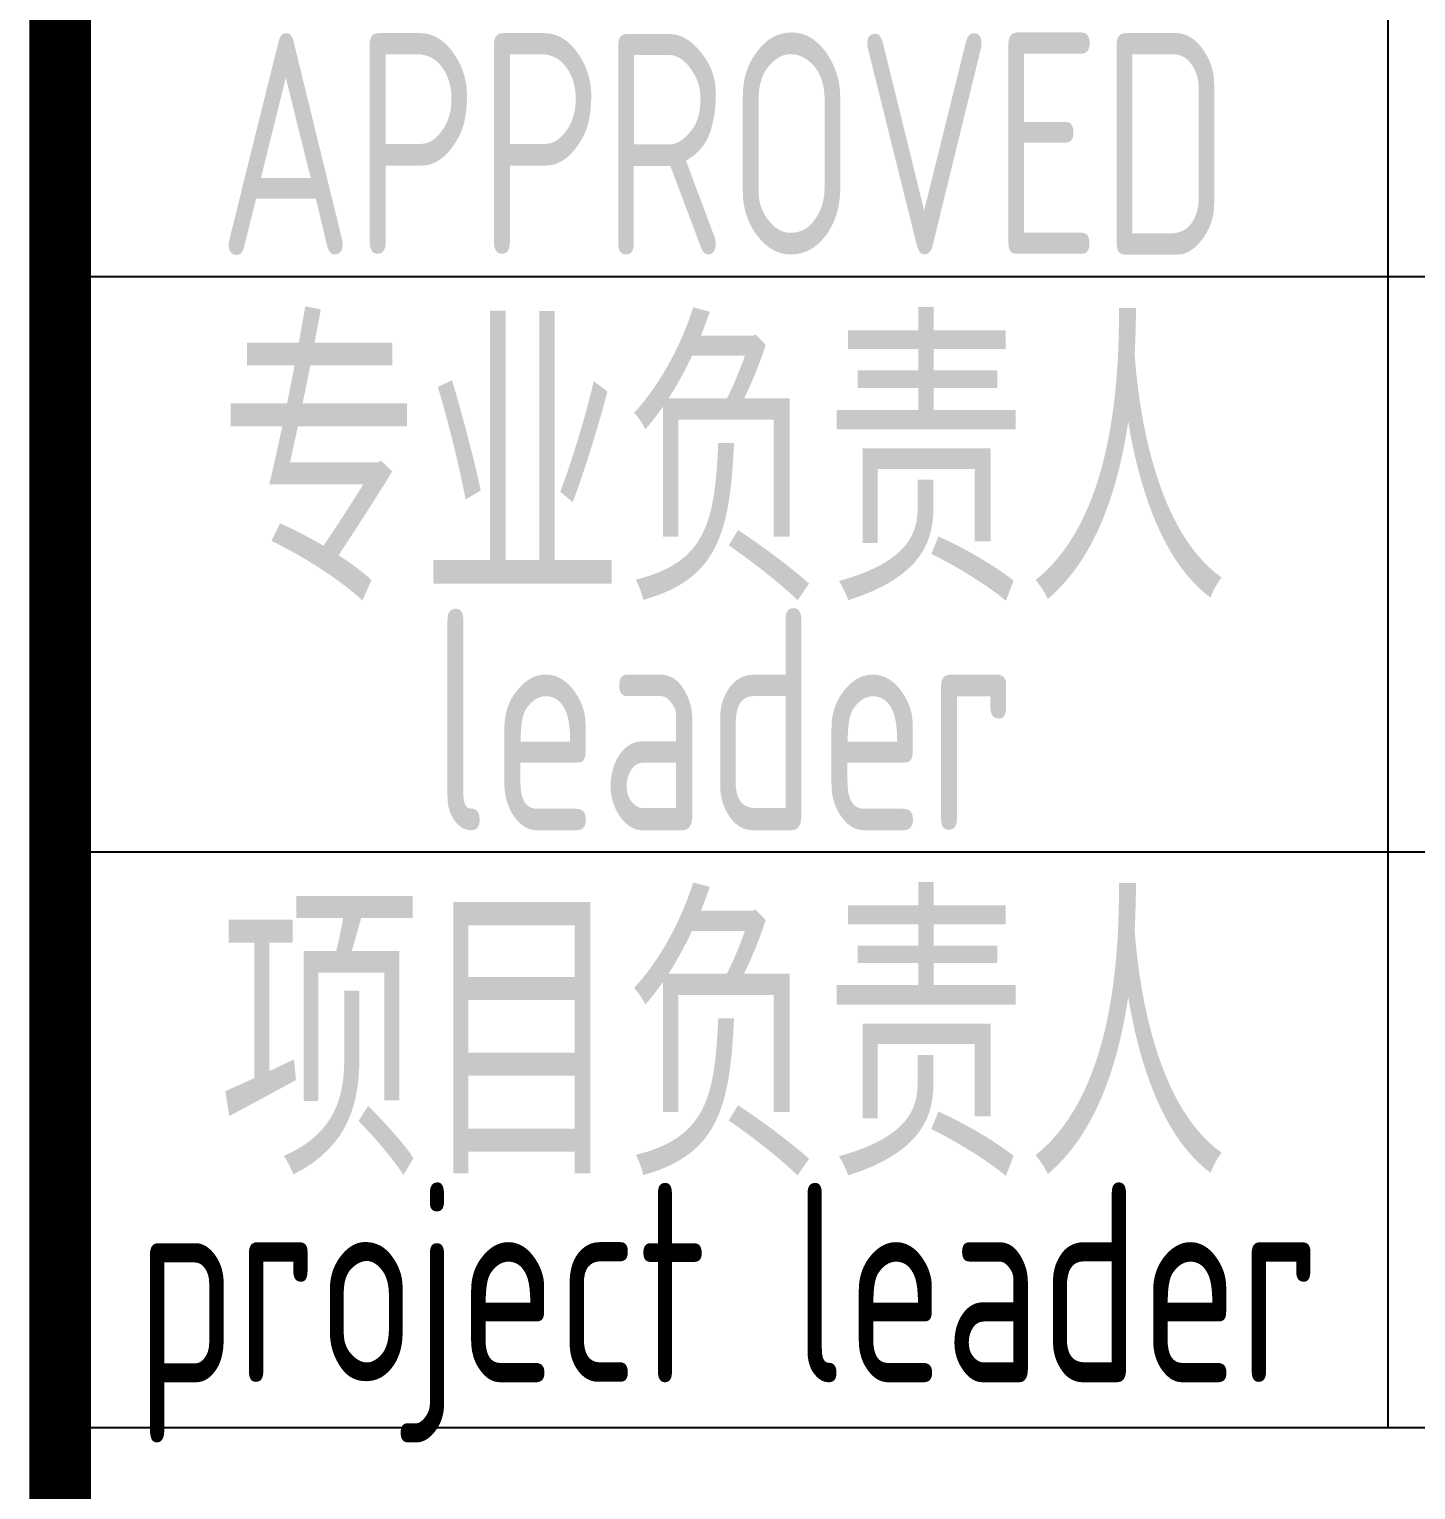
# Model space of a CAD drawing. Extents: x 1234595 to 2088511, y -80443 to 75292.
# Drawn here: x 1955781 to 1957347, y -58671 to -57021 of the extents above; entities that cross this region are included whole.
import ezdxf
from ezdxf.enums import TextEntityAlignment as Align

# ---------------------------------------------------------------- set-up
doc = ezdxf.new("R2010")
doc.units = 0
doc.header["$LTSCALE"] = 1000
doc.header["$MEASUREMENT"] = 0
doc.layers.get('0').update_dxf_attribs({"linetype": 'CONTINUOUS'})
doc.styles.add('AHD', font='sceie.shx', dxfattribs={"width": 0.7, "bigfont": 'sceic.shx'})

msp = doc.modelspace()

# ---------------------------------------------------------------- linework, layer by layer
for p, q in [((1957316.1, -58600.6), (1957316.1, -55350.6)), ((1955816.1, -57300.6), (1961316.1, -57300.6)), ((1955816.1, -57950.6), (1973816.1, -57950.6)), ((1955816.1, -58600.6), (1973816.1, -58600.6))]:
    msp.add_line(p, q)
msp.add_lwpolyline([(1973816.1, -53600.6, 70, 70, 0), (1955816.1, -53600.6, 70, 70, 0), (1955816.1, -59600.6, 0, 0, 0)], format="xyseb")

# ---------------------------------------------------------------- texts
at = {"style": 'AHD', "width": 0.8}
for s, height, p in [('APPROVED', 250, (1956566.1, -57150.6)), ('APPROVED', 250, (1956566.1, -57150.6)), ('专业负责人', 300, (1956566.1, -57500.6)), ('leader', 250, (1956566.1, -57800.6)), ('项目负责人', 300, (1956566.1, -58150.6)), ('project leader', 225, (1956570.2, -58470.6))]:
    msp.add_text(s, height=height, dxfattribs=at).set_placement(p, align=Align.MIDDLE)

doc.saveas('drawing.dxf')
